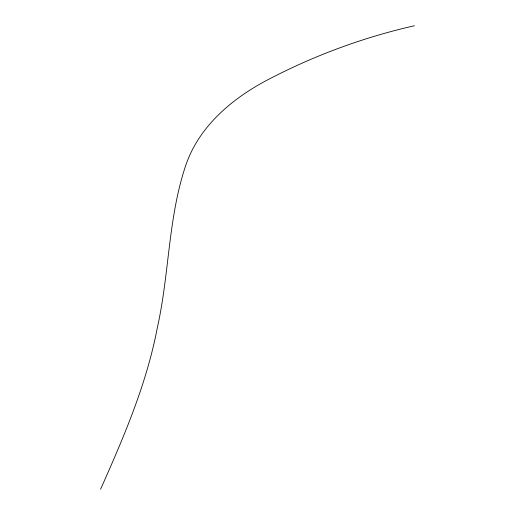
<?xml version="1.0" encoding="UTF-8"?>
<svg xmlns="http://www.w3.org/2000/svg" width="515" height="515" viewBox="0 0 515 515"><rect width="100%" height="100%" fill="white"/><g stroke="black" fill="none" stroke-linecap="round" stroke-linejoin="round"><path stroke-width="0.77" d="M100.567 489.25C123.883 436.894 146.756 383.714 157.461 327.096C169.274 274.089 168.16 218.579 185.291 166.751C198.558 126.027 233.404 97.29 270.394 78.428C315.901 54.873 364.453 37.074 414.433 25.75"/></g></svg>
